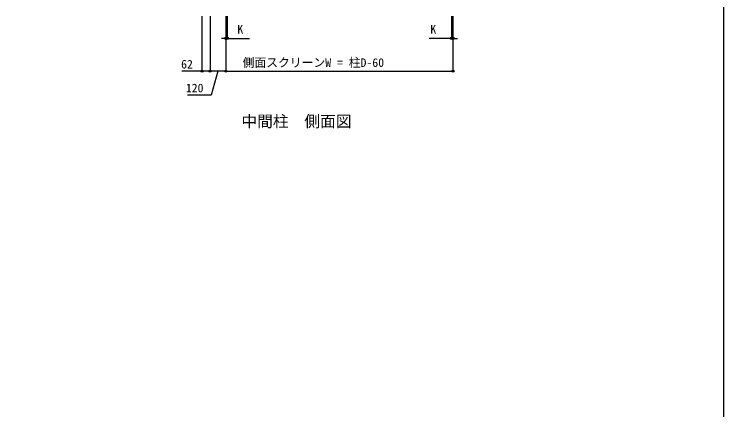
# Model space of a CAD drawing. Units: millimetres, scale not verified. Extents: x -6125 to 6125, y -9097 to 9042.
# Drawn here: x 713 to 6125, y -28 to 2988 of the extents above; entities that cross this region are included whole.
import ezdxf
from ezdxf.enums import TextEntityAlignment as Align

# ---------------------------------------------------------------- set-up
doc = ezdxf.new("R2010")
doc.units = ezdxf.units.MM
doc.header["$LTSCALE"] = 50
for name, color, linetype in [('0-2_USER1', 3, 'Continuous'), ('0-5_YKK_D', 6, 'Continuous'), ('0-6_YKK_ZWAK', 7, 'Continuous')]:
    doc.layers.add(name, color=color, linetype=linetype)
doc.styles.add('ＭＳ ゴシック', font='')
doc.styles.get('ＭＳ ゴシック').set_extended_font_data('MS Gothic')

msp = doc.modelspace()

# ---------------------------------------------------------------- linework, layer by layer
at = {"layer": '0-5_YKK_D'}
for p, q in [((2144.79, 2972.31), (2144.79, 2552.31)), ((2206.79, 2972.31), (2206.79, 2552.31)), ((2206.79, 2972.31), (2206.79, 2552.31)), ((2326.79, 2972.31), (2326.79, 2552.31)), ((2326.79, 2972.31), (2326.79, 2552.31)), ((2326.79, 2972.31), (2326.79, 2802.31)), ((2338.04, 2972.31), (2338.04, 2802.31)), ((4048.04, 2972.31), (4048.04, 2802.31)), ((4059.29, 2972.31), (4059.29, 2552.31)), ((4059.29, 2972.31), (4059.29, 2802.31)), ((2326.79, 2803.31), (2292.79, 2803.31)), ((2326.79, 2803.31), (2338.04, 2803.31)), ((2338.04, 2803.31), (2508.03, 2803.31)), ((4048.04, 2803.31), (3878.05, 2803.31)), ((4059.29, 2803.31), (4048.04, 2803.31)), ((4059.29, 2803.31), (4093.29, 2803.31)), ((2326.79, 2553.31), (2206.79, 2553.31)), ((2326.79, 2553.31), (4059.29, 2553.31))]:
    msp.add_line(p, q, dxfattribs=at)
for points in [[(2206.79, 2553.31), (2144.79, 2553.31), (1992.09, 2553.31)], [(2266.79, 2553.31), (2214.34, 2371.7), (2034.79, 2371.7)]]:
    msp.add_lwpolyline(points, dxfattribs=at)
for centre in [(2326.79, 2803.31), (2338.04, 2803.31), (4048.04, 2803.31), (4059.29, 2803.31), (2144.79, 2553.31), (2206.79, 2553.31), (2206.79, 2553.31), (2326.79, 2553.31), (2326.79, 2553.31), (4059.29, 2553.31)]:
    msp.add_circle(centre, 8.5, dxfattribs=at)
at = {"layer": '0-6_YKK_ZWAK'}
msp.add_lwpolyline([(-6125, -9097.4), (6125, -9097.4), (6125, 8752.6)], dxfattribs=at)

# ---------------------------------------------------------------- texts
at = {"layer": '0-2_USER1', "style": 'ＭＳ ゴシック'}
msp.add_text('中間柱\u3000側面図', height=87.98, dxfattribs=at).set_placement((2445.44, 2101.06), align=Align.BOTTOM_LEFT)
at = {"layer": '0-5_YKK_D', "style": 'ＭＳ ゴシック'}
for s, p in [('K', (2414.34, 2820.81)), ('K', (3886.35, 2820.81)), ('側面スクリーンW = 柱D-60', (2454.89, 2565.87)), ('62', (1985.73, 2554.11)), ('120', (2021.78, 2372.5))]:
    msp.add_text(s, height=65.98, dxfattribs=at).set_placement(p, align=Align.BOTTOM_LEFT)

doc.saveas('drawing.dxf')
